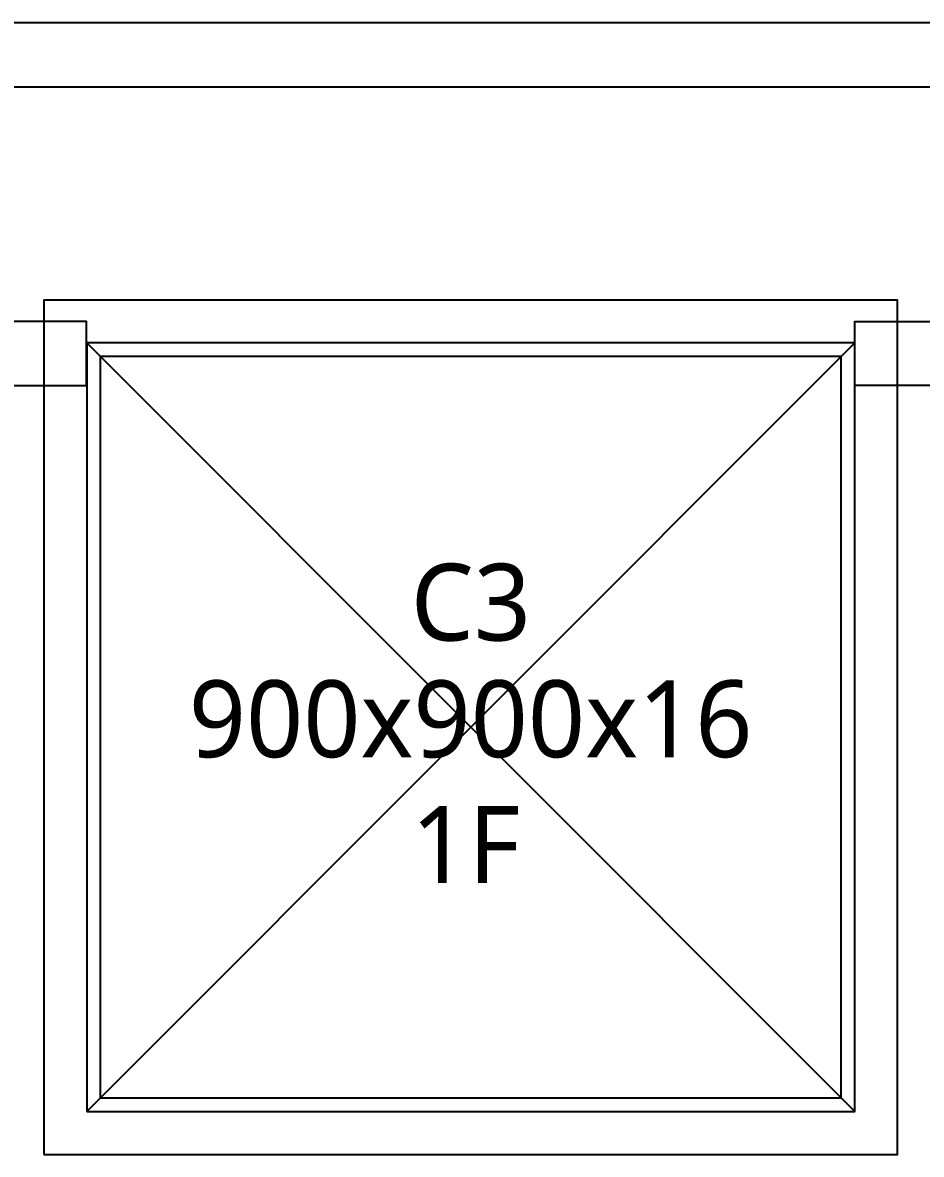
# Model space of a CAD drawing. Header units: millimetres. Extents: x -27104 to 125781, y -3376 to 46996.
# Drawn here: x 58423.61 to 58444.21, y 18504 to 18529.92 of the extents above; entities that cross this region are included whole.
import ezdxf
from ezdxf.enums import TextEntityAlignment as Align

# ---------------------------------------------------------------- set-up
doc = ezdxf.new("R2010")
doc.units = ezdxf.units.MM
doc.header["$LTSCALE"] = 100
doc.header["$MEASUREMENT"] = 0
doc.layers.get('0').update_dxf_attribs({"linetype": 'CONTINUOUS'})
doc.layers.get('Defpoints').update_dxf_attribs({"color": 171, "linetype": 'CONTINUOUS'})
doc.layers.add('#프레임 라인', color=189, linetype='CONTINUOUS', plot=False)
doc.layers.add('ELE9', color=9, linetype='CONTINUOUS')
doc.layers.add('FIN(패널-T75 글라스울)', color=6, linetype='CONTINUOUS')
doc.styles.add('TE', font='malgun_0.ttf')

# ---------------------------------------------------------------- blocks, each defined once
blk = doc.blocks.new('C3-1F')
at = {"layer": '#프레임 라인', "ltscale": 0.1}
blk.add_lwpolyline([(-500, -500), (500, -500), (500, 500), (-500, 500)], close=True, dxfattribs=at)
for points in [[(-450, -450), (450, -450), (450, 450), (-450, 450)], [(-434, -434), (434, -434), (434, 434), (-434, 434)]]:
    blk.add_lwpolyline(points, close=True)
at = {"layer": 'Defpoints', "ltscale": 10000}
for p, q in [((-450, -450), (450, 450)), ((450, -450), (-450, 450))]:
    blk.add_line(p, q, dxfattribs=at)
at = {"layer": 'Defpoints', "style": 'TE'}
for s, p in [('C3', (0.1, 101.5)), ('900x900x16', (-0.1, -35.1)), ('1F', (-6, -182.3))]:
    blk.add_text(s, height=90, dxfattribs=at).set_placement(p, align=Align.CENTER)
blk = doc.blocks.new('A$Ca9da7916')
at = {"layer": 'FIN(패널-T75 글라스울)'}
for p, q in [((227, 10050), (227, 11000)), ((302, 10125), (302, 11000))]:
    blk.add_line(p, q, dxfattribs=at)
blk = doc.blocks.new('A$C2563bbe5')
at = {"layer": 'FIN(패널-T75 글라스울)'}
for p, q in [((0, 327), (875, 327)), ((0, 252), (950, 252))]:
    blk.add_line(p, q, dxfattribs=at)
blk = doc.blocks.new('ggtyu')
at = {"layer": 'ELE9', "color": 253, "ltscale": 0.1}
for points in [[(58233.667, 18685.407), (58235.624, 18685.407), (58235.624, 18686.874), (58233.667, 18686.874)], [(58255.188, 18685.407), (58253.231, 18685.407), (58253.231, 18686.874), (58255.188, 18686.874)]]:
    blk.add_lwpolyline(points, dxfattribs=at)
at = {"layer": 'ELE9', "color": 253, "ltscale": 0.1, "yscale": 0.01956378461538462, "zscale": 0.01956378461538462}
for name, p, xscale, rotation in [('A$Ca9da7916', (58029.226, 18698.163), 0.01956378461538462, 270), ('A$C2563bbe5', (58244.428, 18698.652), -0.01956378461538462, 180)]:
    blk.add_blockref(name, p, dxfattribs=dict(at, xscale=xscale, rotation=rotation))
at = {"layer": 'ELE9', "color": 253, "ltscale": 0.1, "xscale": 0.01956378461538462, "yscale": 0.01956378461538462, "zscale": 0.01956378461538462}
blk.add_blockref('C3-1F', (58244.428, 18677.582), dxfattribs=at)

msp = doc.modelspace()

# ---------------------------------------------------------------- block references
msp.add_blockref('ggtyu', (189.458, -163.799))

doc.saveas('drawing.dxf')
